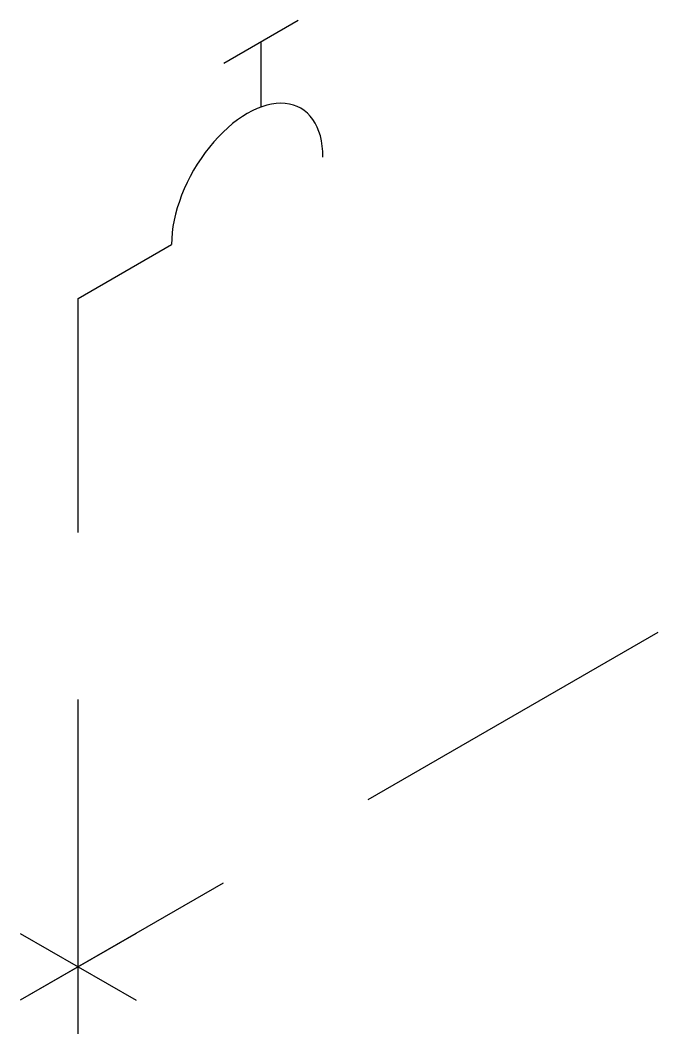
# Model space of a CAD drawing. Header units: millimetres. Extents: x -2828.259 to -2827.782, y 1116.091 to 1116.849.
import ezdxf

# ---------------------------------------------------------------- set-up
doc = ezdxf.new("R2010")
doc.units = ezdxf.units.MM
doc.linetypes.add('HIDDEN', pattern=[0.375, 0.25, -0.125])
doc.layers.add('Hds_iso_símbolos', color=2, linetype='Continuous')

msp = doc.modelspace()

# ---------------------------------------------------------------- linework, layer by layer
at = {"layer": 'Hds_iso_símbolos', "color": 3}
for p, q in [((-2828.10649, 1116.817), (-2828.051, 1116.84904)), ((-2828.21536, 1116.64101), (-2828.14567, 1116.68125))]:
    msp.add_line(p, q, dxfattribs=at)
at = {"layer": 'Hds_iso_símbolos', "color": 3, "linetype": 'Continuous'}
msp.add_line((-2828.07874, 1116.78414), (-2828.07874, 1116.83302), dxfattribs=at)
at = {"layer": 'Hds_iso_símbolos', "color": 1, "linetype": 'HIDDEN'}
for p, q in [((-2828.21536, 1116.09101), (-2828.21536, 1116.64101)), ((-2827.78235, 1116.39101), (-2828.25866, 1116.11601)), ((-2828.17206, 1116.16601), (-2828.25866, 1116.11601)), ((-2828.25866, 1116.16601), (-2828.17206, 1116.11601))]:
    msp.add_line(p, q, dxfattribs=at)
at = {"layer": 'Hds_iso_símbolos', "color": 3}
msp.add_ellipse((-2828.08907, 1116.71392), major_axis=(-0.04002, -0.06932), ratio=0.57735, start_param=2.356194, end_param=5.497787, dxfattribs=at)

doc.saveas('drawing.dxf')
